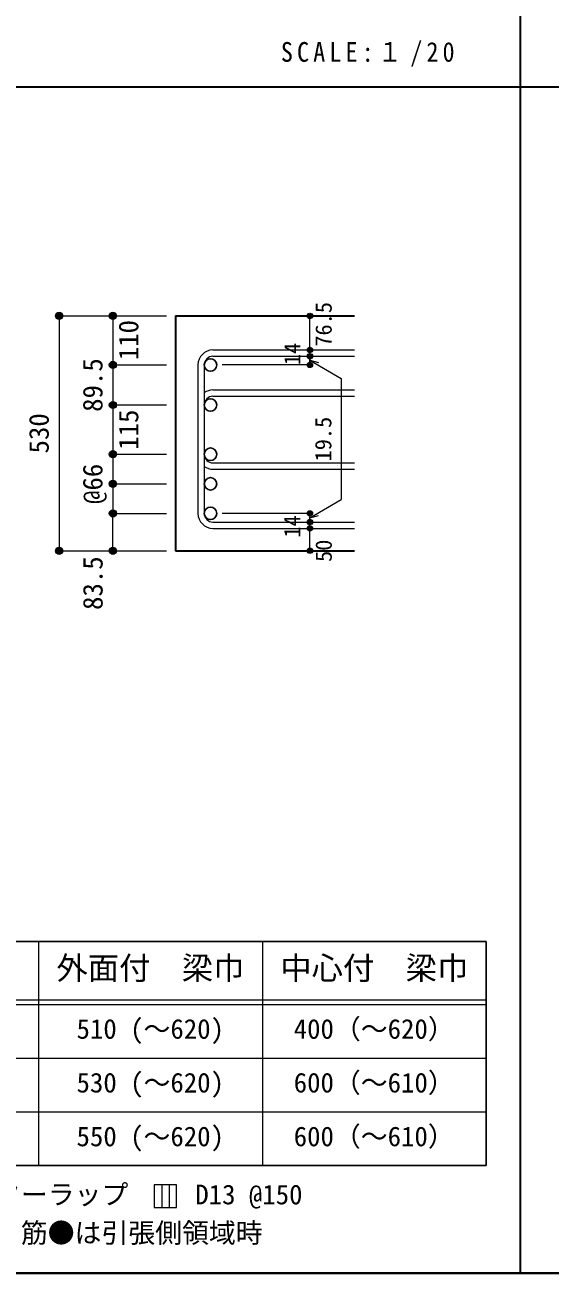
# Model space of a CAD drawing. Units: millimetres at full size, sheet at 1:20; some dimension numbers follow another scale. Extents: x -3982 to 3969, y -2797 to 2801.
# Drawn here: x -1856 to -683, y -2797 to -10 of the extents above; entities that cross this region are included whole.
import ezdxf
from ezdxf.enums import TextEntityAlignment as Align

# ---------------------------------------------------------------- set-up
doc = ezdxf.new("R2010")
doc.units = ezdxf.units.MM
doc.header["$LTSCALE"] = 20
doc.header["$PDMODE"] = 32
doc.header["$PDSIZE"] = 12
for name, color, linetype, lineweight in [('6-1_躯体線', 2, 'Continuous', 35), ('6-5_梁主筋', 7, 'Continuous', 18), ('6-6_S.T.P.', 7, 'Continuous', 18), ('6-7_文字', 7, 'Continuous', 18), ('6-D_寸法', 4, 'Continuous', 9), ('6-E_枠', 7, 'Continuous', 18), ('F-0_枠', 6, 'Continuous', 40)]:
    doc.layers.add(name, color=color, linetype=linetype, lineweight=lineweight)
doc.styles.add('ＭＳ ゴシック', font='')
doc.styles.get('ＭＳ ゴシック').set_extended_font_data('MS Gothic')

msp = doc.modelspace()

# ---------------------------------------------------------------- linework, layer by layer
at = {"layer": '6-1_躯体線'}
for p, q in [((-1519.2, -659.67), (-1119.2, -659.67)), ((-1519.2, -659.67), (-1519.2, -1184.17)), ((-1519.2, -1184.17), (-1119.2, -1184.17))]:
    msp.add_line(p, q, dxfattribs=at)
at = {"layer": '6-5_梁主筋', "color": 3, "lineweight": 25}
for centre in [(-1441.2, -769.28), (-1441.2, -858.67), (-1441.2, -968.67), (-1441.2, -1034.67), (-1441.2, -1100.67)]:
    msp.add_circle(centre, 14, dxfattribs=at)
at = {"layer": '6-6_S.T.P.'}
for p, q in [((-1435.7, -735.78), (-1119.2, -735.78)), ((-1435.7, -749.78), (-1119.2, -749.78)), ((-1469.2, -769.28), (-1469.2, -1100.67)), ((-1455.2, -769.28), (-1455.2, -1100.67)), ((-1435.7, -825.17), (-1119.2, -825.17)), ((-1435.7, -839.17), (-1119.2, -839.17)), ((-1435.7, -988.17), (-1119.2, -988.17)), ((-1435.7, -1002.17), (-1119.2, -1002.17)), ((-1435.7, -1120.17), (-1119.2, -1120.17)), ((-1435.7, -1134.17), (-1119.2, -1134.17))]:
    msp.add_line(p, q, dxfattribs=at)
at = {"layer": '6-6_S.T.P.', "color": 4, "lineweight": 9}
for p, q in [((-1659.2, -769.28), (-1659.2, -858.67)), ((-1659.2, -968.67), (-1659.2, -1034.67))]:
    msp.add_line(p, q, dxfattribs=at)
at = {"layer": '6-6_S.T.P.'}
for centre, radius, start, end in [((-1435.7, -769.28), 33.5, 90, 180), ((-1435.7, -769.28), 19.5, 90, 180), ((-1435.7, -858.67), 33.5, 90, 125.59765), ((-1435.7, -858.67), 19.5, 90, 180), ((-1435.7, -968.67), 19.5, 180, 270), ((-1435.7, -968.67), 33.5, 234.40235, 270), ((-1435.7, -1100.67), 33.5, 180, 270), ((-1435.7, -1100.67), 19.5, 180, 270)]:
    msp.add_arc(centre, radius, start, end, dxfattribs=at)
for p in [(-1659.2, -769.28), (-1659.2, -858.67), (-1659.2, -968.67), (-1659.2, -1034.67)]:
    msp.add_point(p, dxfattribs=at)
at = {"layer": '6-7_文字'}
for p, q in [((-1550.06, -2600.14), (-1550.06, -2650.14)), ((-1533.39, -2600.14), (-1533.39, -2650.14))]:
    msp.add_line(p, q, dxfattribs=at)
msp.add_lwpolyline([(-1566.72, -2650.14), (-1516.72, -2650.14), (-1516.72, -2600.14), (-1566.72, -2600.14)], close=True, dxfattribs=at)
at = {"layer": '6-D_寸法'}
for p, q in [((-1779.2, -659.67), (-1779.2, -1184.17)), ((-1659.2, -659.67), (-1659.2, -769.28)), ((-1219.2, -735.21), (-1219.2, -659.67)), ((-1219.2, -749.78), (-1219.2, -735.78)), ((-1659.2, -769.28), (-1539.2, -769.28)), ((-1219.2, -769.28), (-1415.29, -769.28)), ((-1219.2, -758.96), (-1149.14, -799.41)), ((-1219.2, -758.96), (-1199.88, -764.13)), ((-1149.14, -799.41), (-1149.14, -1069.97)), ((-1659.2, -858.67), (-1539.2, -858.67)), ((-1659.2, -858.67), (-1659.2, -968.67)), ((-1659.2, -968.67), (-1539.2, -968.67)), ((-1659.2, -1034.67), (-1539.2, -1034.67)), ((-1659.2, -1034.67), (-1659.2, -1100.67)), ((-1219.2, -1110.42), (-1149.14, -1069.97)), ((-1659.2, -1100.67), (-1539.2, -1100.67)), ((-1659.2, -1184.17), (-1659.2, -1100.67)), ((-1219.2, -1100.67), (-1415.29, -1100.67)), ((-1219.2, -1120.17), (-1219.2, -1100.67)), ((-1219.2, -1110.42), (-1199.88, -1105.25)), ((-1219.2, -1134.17), (-1219.2, -1120.17)), ((-1219.2, -1184.17), (-1219.2, -1134.17)), ((-1779.2, -1184.17), (-1669.33, -1184.17)), ((-1779.2, -1184.17), (-1659.2, -1184.17)), ((-1659.2, -1184.17), (-1539.2, -1184.17))]:
    msp.add_line(p, q, dxfattribs=at)
for points in [[(-1779.2, -659.67), (-1659.2, -659.67), (-1539.2, -659.67)], [(-1219.2, -749.21), (-1219.2, -769.28), (-1219.2, -749.21)]]:
    msp.add_lwpolyline(points, dxfattribs=at)
for centre, radius in [((-1779.2, -659.67), 8), ((-1779.2, -659.67), 7.2), ((-1779.2, -659.67), 6.4), ((-1779.2, -659.67), 5.6), ((-1779.2, -659.67), 4.8), ((-1779.2, -659.67), 4), ((-1779.2, -659.67), 3.2), ((-1779.2, -659.67), 2.4), ((-1779.2, -659.67), 1.6), ((-1779.2, -659.67), 0.8), ((-1659.2, -659.67), 8), ((-1659.2, -659.67), 7.2), ((-1659.2, -659.67), 6.4), ((-1659.2, -659.67), 5.6), ((-1659.2, -659.67), 4.8), ((-1659.2, -659.67), 4), ((-1659.2, -659.67), 3.2), ((-1659.2, -659.67), 2.4), ((-1659.2, -659.67), 1.6), ((-1659.2, -659.67), 0.8), ((-1219.2, -659.67), 4), ((-1219.2, -659.67), 3.6), ((-1219.2, -659.67), 3.2), ((-1219.2, -659.67), 2.8), ((-1219.2, -659.67), 2.4), ((-1219.2, -659.67), 2), ((-1219.2, -659.67), 1.6), ((-1219.2, -659.67), 1.2), ((-1219.2, -659.67), 0.8), ((-1219.2, -659.67), 0.4), ((-1219.2, -735.78), 4), ((-1219.2, -749.78), 4), ((-1219.2, -735.78), 3.6), ((-1219.2, -749.78), 3.6), ((-1219.2, -735.78), 3.2), ((-1219.2, -749.78), 3.2), ((-1219.2, -735.78), 2.8), ((-1219.2, -749.78), 2.8), ((-1219.2, -735.78), 2.4), ((-1219.2, -749.78), 2.4), ((-1219.2, -735.78), 2), ((-1219.2, -749.78), 2), ((-1219.2, -735.78), 1.6), ((-1219.2, -749.78), 1.6), ((-1219.2, -735.78), 1.2), ((-1219.2, -749.78), 1.2), ((-1219.2, -735.78), 0.8), ((-1219.2, -749.78), 0.8), ((-1219.2, -735.78), 0.4), ((-1219.2, -749.78), 0.4), ((-1659.2, -769.28), 8), ((-1659.2, -769.28), 7.2), ((-1659.2, -769.28), 6.4), ((-1659.2, -769.28), 5.6), ((-1659.2, -769.28), 4.8), ((-1659.2, -769.28), 4), ((-1659.2, -769.28), 3.2), ((-1659.2, -769.28), 2.4), ((-1659.2, -769.28), 1.6), ((-1659.2, -769.28), 0.8), ((-1219.2, -769.28), 4), ((-1219.2, -769.28), 3.6), ((-1219.2, -769.28), 3.2), ((-1219.2, -769.28), 2.8), ((-1219.2, -769.28), 2.4), ((-1219.2, -769.28), 2), ((-1219.2, -769.28), 1.6), ((-1219.2, -769.28), 1.2), ((-1219.2, -769.28), 0.8), ((-1219.2, -769.28), 0.4), ((-1659.2, -858.67), 8), ((-1659.2, -858.67), 7.2), ((-1659.2, -858.67), 6.4), ((-1659.2, -858.67), 5.6), ((-1659.2, -858.67), 4.8), ((-1659.2, -858.67), 4), ((-1659.2, -858.67), 3.2), ((-1659.2, -858.67), 2.4), ((-1659.2, -858.67), 1.6), ((-1659.2, -858.67), 0.8), ((-1659.2, -968.67), 8), ((-1659.2, -968.67), 7.2), ((-1659.2, -968.67), 6.4), ((-1659.2, -968.67), 5.6), ((-1659.2, -968.67), 4.8), ((-1659.2, -968.67), 4), ((-1659.2, -968.67), 3.2), ((-1659.2, -968.67), 2.4), ((-1659.2, -968.67), 1.6), ((-1659.2, -968.67), 0.8), ((-1659.2, -1034.67), 8), ((-1659.2, -1034.67), 7.2), ((-1659.2, -1034.67), 6.4), ((-1659.2, -1034.67), 5.6), ((-1659.2, -1034.67), 4.8), ((-1659.2, -1034.67), 4), ((-1659.2, -1034.67), 3.2), ((-1659.2, -1034.67), 2.4), ((-1659.2, -1034.67), 1.6), ((-1659.2, -1034.67), 0.8), ((-1659.2, -1100.67), 8), ((-1659.2, -1100.67), 7.2), ((-1659.2, -1100.67), 6.4), ((-1659.2, -1100.67), 5.6), ((-1659.2, -1100.67), 4.8), ((-1659.2, -1100.67), 4), ((-1659.2, -1100.67), 3.2), ((-1659.2, -1100.67), 2.4), ((-1659.2, -1100.67), 1.6), ((-1659.2, -1100.67), 0.8), ((-1219.2, -1100.67), 4), ((-1219.2, -1100.67), 3.6), ((-1219.2, -1100.67), 3.2), ((-1219.2, -1100.67), 2.8), ((-1219.2, -1100.67), 2.4), ((-1219.2, -1100.67), 2), ((-1219.2, -1100.67), 1.6), ((-1219.2, -1100.67), 1.2), ((-1219.2, -1100.67), 0.8), ((-1219.2, -1100.67), 0.4), ((-1219.2, -1120.17), 4), ((-1219.2, -1134.17), 4), ((-1219.2, -1120.17), 3.6), ((-1219.2, -1134.17), 3.6), ((-1219.2, -1120.17), 3.2), ((-1219.2, -1134.17), 3.2), ((-1219.2, -1120.17), 2.8), ((-1219.2, -1134.17), 2.8), ((-1219.2, -1120.17), 2.4), ((-1219.2, -1134.17), 2.4), ((-1219.2, -1120.17), 2), ((-1219.2, -1134.17), 2), ((-1219.2, -1120.17), 1.6), ((-1219.2, -1134.17), 1.6), ((-1219.2, -1120.17), 1.2), ((-1219.2, -1134.17), 1.2), ((-1219.2, -1120.17), 0.8), ((-1219.2, -1134.17), 0.8), ((-1219.2, -1120.17), 0.4), ((-1219.2, -1134.17), 0.4), ((-1779.2, -1184.17), 8), ((-1779.2, -1184.17), 7.2), ((-1779.2, -1184.17), 6.4), ((-1779.2, -1184.17), 5.6), ((-1779.2, -1184.17), 4.8), ((-1779.2, -1184.17), 4), ((-1779.2, -1184.17), 3.2), ((-1779.2, -1184.17), 2.4), ((-1779.2, -1184.17), 1.6), ((-1779.2, -1184.17), 0.8), ((-1659.2, -1184.17), 8), ((-1659.2, -1184.17), 7.2), ((-1659.2, -1184.17), 6.4), ((-1659.2, -1184.17), 5.6), ((-1659.2, -1184.17), 4.8), ((-1659.2, -1184.17), 4), ((-1659.2, -1184.17), 3.2), ((-1659.2, -1184.17), 2.4), ((-1659.2, -1184.17), 1.6), ((-1659.2, -1184.17), 0.8), ((-1219.2, -1184.17), 4), ((-1219.2, -1184.17), 3.6), ((-1219.2, -1184.17), 3.2), ((-1219.2, -1184.17), 2.8), ((-1219.2, -1184.17), 2.4), ((-1219.2, -1184.17), 2), ((-1219.2, -1184.17), 1.6), ((-1219.2, -1184.17), 1.2), ((-1219.2, -1184.17), 0.8), ((-1219.2, -1184.17), 0.4)]:
    msp.add_circle(centre, radius, dxfattribs=at)
at = {"layer": '6-D_寸法', "color": 7}
for p in [(-1779.2, -659.67), (-1659.2, -659.67), (-1219.2, -659.67), (-1219.2, -735.78), (-1219.2, -749.78), (-1659.2, -769.28), (-1219.2, -769.28), (-1659.2, -858.67), (-1659.2, -968.67), (-1659.2, -1034.67), (-1659.2, -1100.67), (-1219.2, -1100.67), (-1219.2, -1120.17), (-1219.2, -1134.17), (-1779.2, -1184.17), (-1659.2, -1184.17), (-1219.2, -1184.17)]:
    msp.add_point(p, dxfattribs=at)
at = {"layer": '6-E_枠', "color": 3, "lineweight": 25}
for p, q in [((-2267.02, -2056.95), (-825.33, -2056.95)), ((-825.33, -2056.95), (-825.33, -2556.95)), ((-2267.02, -2556.95), (-825.33, -2556.95))]:
    msp.add_line(p, q, dxfattribs=at)
at = {"layer": '6-E_枠'}
for p, q in [((-1825.33, -2056.95), (-1825.33, -2556.95)), ((-1325.33, -2056.95), (-1325.33, -2556.95)), ((-2267.02, -2186.95), (-825.33, -2186.95)), ((-2267.02, -2196.95), (-825.33, -2196.95)), ((-2267.02, -2316.95), (-825.33, -2316.95)), ((-2267.02, -2436.95), (-825.33, -2436.95))]:
    msp.add_line(p, q, dxfattribs=at)
at = {"layer": 'F-0_枠', "color": 2, "lineweight": 35}
for p, q in [((-749.76, 2800.77), (-749.76, -2796.83)), ((-3981.92, -148.03), (2482.4, -148.03))]:
    msp.add_line(p, q, dxfattribs=at)
at = {"layer": 'F-0_枠'}
msp.add_line((3969.4, -2796.83), (-3981.92, -2796.83), dxfattribs=at)

# ---------------------------------------------------------------- texts
at = {"layer": '6-6_S.T.P.', "color": 4, "style": 'ＭＳ ゴシック'}
for s, p in [('89.5', (-1669.2, -873.98)), ('@66', (-1669.2, -1079.67))]:
    msp.add_text(s, height=43.99, rotation=90, dxfattribs=at).set_placement(p, align=Align.BOTTOM_LEFT)
at = {"layer": '6-7_文字', "color": 2, "style": 'ＭＳ ゴシック'}
for s, p in [('外面付\u3000梁巾', (-1785.33, -2156.95)), ('中心付\u3000梁巾', (-1285.33, -2156.95))]:
    msp.add_text(s, height=51.32, dxfattribs=at).set_placement(p, align=Align.BOTTOM_LEFT)
at = {"layer": '6-7_文字', "style": 'ＭＳ ゴシック'}
for s, p in [('510 (～620)', (-1740.33, -2286.95)), ('400（～620）', (-1255.33, -2286.95)), ('530 (～620)', (-1740.33, -2406.95)), ('600（～610）', (-1255.33, -2406.95)), ('550 (～620)', (-1740.33, -2526.95)), ('600（～610）', (-1255.33, -2526.95)), ('※ 基礎梁スターラップ     D13 @150', (-2254.64, -2656.67)), ('※ 柱型立上り筋●は引張側領域時', (-2254.64, -2742.34))]:
    msp.add_text(s, height=43.99, dxfattribs=at).set_placement(p, align=Align.BOTTOM_LEFT)
at = {"layer": '6-7_文字', "color": 2, "insert": (-1283.99, -103.03), "char_height": 43.99, "attachment_point": 7, "style": 'ＭＳ ゴシック'}
msp.add_mtext('\\T1.34;\\W0.9;SCALE:１/20', dxfattribs=at)
at = {"layer": '6-D_寸法', "style": 'ＭＳ ゴシック'}
for s, height, p in [('76.5', 36.66, (-1159.43, -728.52)), ('110', 43.99, (-1589.2, -758.74)), ('14', 36.66, (-1229.2, -769.67)), ('530', 43.99, (-1789.2, -966.92)), ('115', 43.99, (-1589.2, -958.67)), ('19.5', 36.66, (-1160.22, -984.69)), ('14', 36.66, (-1229.59, -1154.86)), ('50', 36.66, (-1159.2, -1209.17)), ('83.5', 43.99, (-1668.89, -1316.29))]:
    msp.add_text(s, height=height, rotation=90, dxfattribs=at).set_placement(p, align=Align.BOTTOM_LEFT)

doc.saveas('drawing.dxf')
